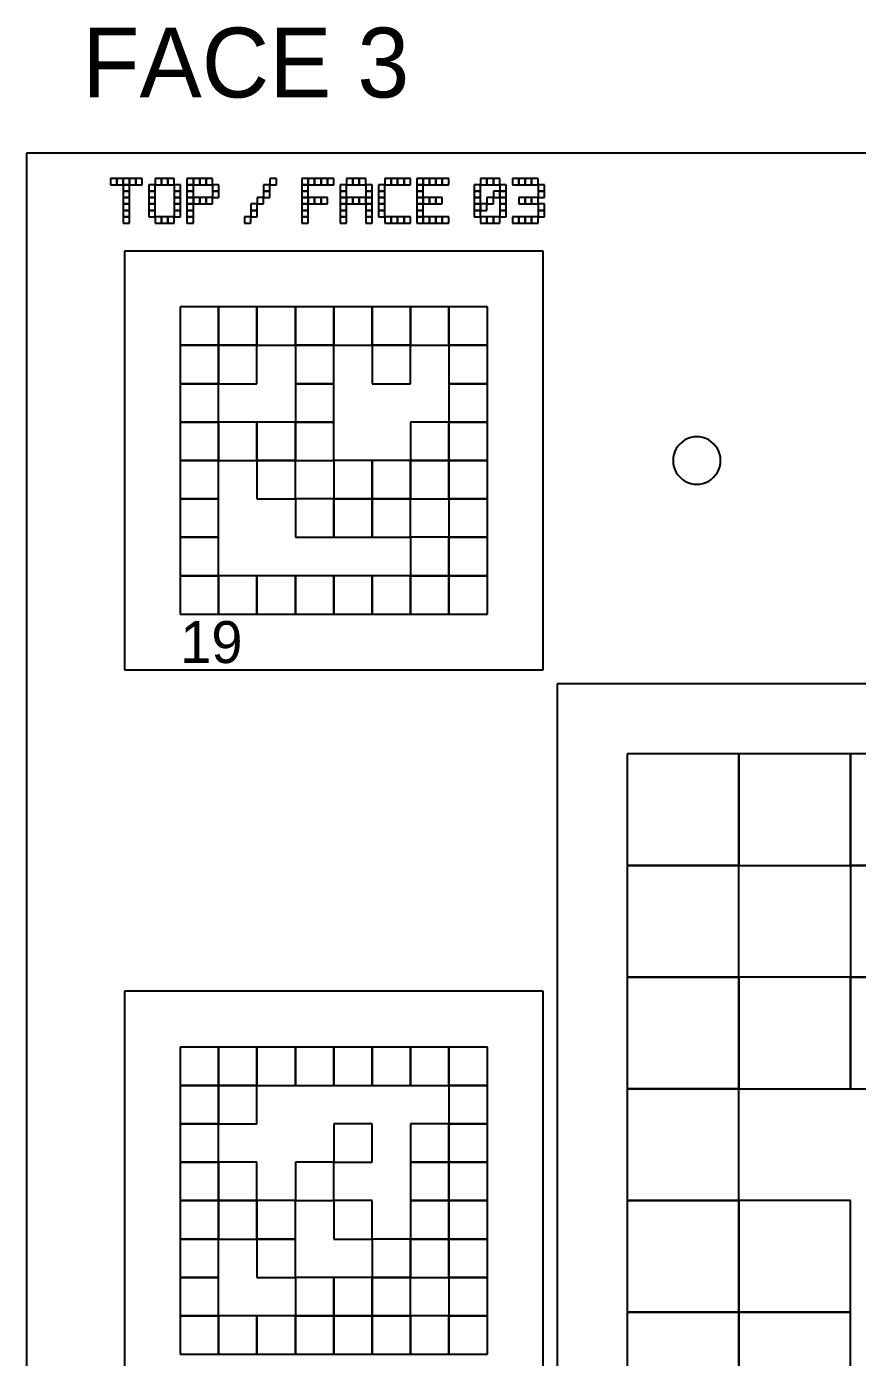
# Model space of a CAD drawing. Extents: x 0 to 490, y -8 to 329.
# Drawn here: x 340 to 399.5, y 233.8 to 329.1 of the extents above; entities that cross this region are included whole.
import ezdxf

# ---------------------------------------------------------------- set-up
doc = ezdxf.new("R2010")
doc.units = 0
for name, color, linetype in [('BLACK_POCKET', 7, 'CONTINUOUS'), ('BOARD_TEXT', 2, 'CONTINUOUS'), ('CUT', 1, 'CONTINUOUS'), ('LABEL', 3, 'CONTINUOUS'), ('MOUNT_HOLE', 5, 'CONTINUOUS'), ('QUIET_ZONE', 4, 'CONTINUOUS'), ('TAG_BOUNDARY', 8, 'CONTINUOUS')]:
    doc.layers.add(name, color=color, linetype=linetype)

msp = doc.modelspace()

# ---------------------------------------------------------------- linework, layer by layer
at = {"layer": 'BLACK_POCKET'}
for p, q in [((353.75, 309), (351, 309)), ((351, 309), (351, 306.25)), ((353.75, 306.25), (353.75, 309)), ((356.5, 309), (353.75, 309)), ((353.75, 309), (353.75, 306.25)), ((356.5, 306.25), (356.5, 309)), ((359.25, 309), (356.5, 309)), ((356.5, 309), (356.5, 306.25)), ((359.25, 306.25), (359.25, 309)), ((362, 309), (359.25, 309)), ((359.25, 309), (359.25, 306.25)), ((362, 306.25), (362, 309)), ((364.75, 309), (362, 309)), ((362, 309), (362, 306.25)), ((364.75, 306.25), (364.75, 309)), ((367.5, 309), (364.75, 309)), ((364.75, 309), (364.75, 306.25)), ((367.5, 306.25), (367.5, 309)), ((370.25, 309), (367.5, 309)), ((367.5, 309), (367.5, 306.25)), ((370.25, 306.25), (370.25, 309)), ((373, 309), (370.25, 309)), ((370.25, 309), (370.25, 306.25)), ((373, 306.25), (373, 309)), ((351, 306.25), (353.75, 306.25)), ((353.75, 306.25), (351, 306.25)), ((351, 306.25), (351, 303.5)), ((353.75, 306.25), (356.5, 306.25)), ((353.75, 303.5), (353.75, 306.25)), ((356.5, 306.25), (353.75, 306.25)), ((353.75, 306.25), (353.75, 303.5)), ((356.5, 306.25), (359.25, 306.25)), ((356.5, 303.5), (356.5, 306.25)), ((359.25, 306.25), (362, 306.25)), ((362, 306.25), (359.25, 306.25)), ((359.25, 306.25), (359.25, 303.5)), ((362, 306.25), (364.75, 306.25)), ((362, 303.5), (362, 306.25)), ((364.75, 306.25), (367.5, 306.25)), ((367.5, 306.25), (364.75, 306.25)), ((364.75, 306.25), (364.75, 303.5)), ((367.5, 306.25), (370.25, 306.25)), ((367.5, 303.5), (367.5, 306.25)), ((370.25, 306.25), (373, 306.25)), ((373, 306.25), (370.25, 306.25)), ((370.25, 306.25), (370.25, 303.5)), ((373, 303.5), (373, 306.25)), ((351, 303.5), (353.75, 303.5)), ((353.75, 303.5), (351, 303.5)), ((351, 303.5), (351, 300.75)), ((353.75, 303.5), (356.5, 303.5)), ((353.75, 300.75), (353.75, 303.5)), ((359.25, 303.5), (362, 303.5)), ((362, 303.5), (359.25, 303.5)), ((359.25, 303.5), (359.25, 300.75)), ((362, 300.75), (362, 303.5)), ((364.75, 303.5), (367.5, 303.5)), ((370.25, 303.5), (373, 303.5)), ((373, 303.5), (370.25, 303.5)), ((370.25, 303.5), (370.25, 300.75)), ((373, 300.75), (373, 303.5)), ((351, 300.75), (353.75, 300.75)), ((353.75, 300.75), (351, 300.75)), ((351, 300.75), (351, 298)), ((353.75, 298), (353.75, 300.75)), ((356.5, 300.75), (353.75, 300.75)), ((353.75, 300.75), (353.75, 298)), ((356.5, 298), (356.5, 300.75)), ((359.25, 300.75), (356.5, 300.75)), ((356.5, 300.75), (356.5, 298)), ((359.25, 300.75), (362, 300.75)), ((359.25, 298), (359.25, 300.75)), ((362, 300.75), (359.25, 300.75)), ((359.25, 300.75), (359.25, 298)), ((362, 298), (362, 300.75)), ((370.25, 300.75), (367.5, 300.75)), ((367.5, 300.75), (367.5, 298)), ((370.25, 300.75), (373, 300.75)), ((370.25, 298), (370.25, 300.75)), ((373, 300.75), (370.25, 300.75)), ((370.25, 300.75), (370.25, 298)), ((373, 298), (373, 300.75)), ((351, 298), (353.75, 298)), ((353.75, 298), (351, 298)), ((351, 298), (351, 295.25)), ((353.75, 298), (356.5, 298)), ((353.75, 295.25), (353.75, 298)), ((356.5, 298), (359.25, 298)), ((359.25, 298), (356.5, 298)), ((356.5, 298), (356.5, 295.25)), ((359.25, 298), (362, 298)), ((359.25, 295.25), (359.25, 298)), ((364.75, 298), (362, 298)), ((362, 298), (362, 295.25)), ((364.75, 295.25), (364.75, 298)), ((367.5, 298), (364.75, 298)), ((364.75, 298), (364.75, 295.25)), ((367.5, 298), (370.25, 298)), ((367.5, 295.25), (367.5, 298)), ((370.25, 298), (367.5, 298)), ((367.5, 298), (367.5, 295.25)), ((370.25, 298), (373, 298)), ((370.25, 295.25), (370.25, 298)), ((373, 298), (370.25, 298)), ((370.25, 298), (370.25, 295.25)), ((373, 295.25), (373, 298)), ((351, 295.25), (353.75, 295.25)), ((353.75, 295.25), (351, 295.25)), ((351, 295.25), (351, 292.5)), ((353.75, 292.5), (353.75, 295.25)), ((356.5, 295.25), (359.25, 295.25)), ((362, 295.25), (359.25, 295.25)), ((359.25, 295.25), (359.25, 292.5)), ((362, 295.25), (364.75, 295.25)), ((362, 292.5), (362, 295.25)), ((364.75, 295.25), (362, 295.25)), ((362, 295.25), (362, 292.5)), ((364.75, 295.25), (367.5, 295.25)), ((364.75, 292.5), (364.75, 295.25)), ((367.5, 295.25), (364.75, 295.25)), ((364.75, 295.25), (364.75, 292.5)), ((367.5, 295.25), (370.25, 295.25)), ((367.5, 292.5), (367.5, 295.25)), ((370.25, 295.25), (373, 295.25)), ((373, 295.25), (370.25, 295.25)), ((370.25, 295.25), (370.25, 292.5)), ((373, 292.5), (373, 295.25)), ((351, 292.5), (353.75, 292.5)), ((353.75, 292.5), (351, 292.5)), ((351, 292.5), (351, 289.75)), ((353.75, 289.75), (353.75, 292.5)), ((359.25, 292.5), (362, 292.5)), ((362, 292.5), (364.75, 292.5)), ((364.75, 292.5), (367.5, 292.5)), ((370.25, 292.5), (367.5, 292.5)), ((367.5, 292.5), (367.5, 289.75)), ((370.25, 292.5), (373, 292.5)), ((370.25, 289.75), (370.25, 292.5)), ((373, 292.5), (370.25, 292.5)), ((370.25, 292.5), (370.25, 289.75)), ((373, 289.75), (373, 292.5)), ((351, 289.75), (353.75, 289.75)), ((353.75, 289.75), (351, 289.75)), ((351, 289.75), (351, 287)), ((353.75, 287), (353.75, 289.75)), ((356.5, 289.75), (353.75, 289.75)), ((353.75, 289.75), (353.75, 287)), ((356.5, 287), (356.5, 289.75)), ((359.25, 289.75), (356.5, 289.75)), ((356.5, 289.75), (356.5, 287)), ((359.25, 287), (359.25, 289.75)), ((362, 289.75), (359.25, 289.75)), ((359.25, 289.75), (359.25, 287)), ((362, 287), (362, 289.75)), ((364.75, 289.75), (362, 289.75)), ((362, 289.75), (362, 287)), ((364.75, 287), (364.75, 289.75)), ((367.5, 289.75), (364.75, 289.75)), ((364.75, 289.75), (364.75, 287)), ((367.5, 289.75), (370.25, 289.75)), ((367.5, 287), (367.5, 289.75)), ((370.25, 289.75), (367.5, 289.75)), ((367.5, 289.75), (367.5, 287)), ((370.25, 289.75), (373, 289.75)), ((370.25, 287), (370.25, 289.75)), ((373, 289.75), (370.25, 289.75)), ((370.25, 289.75), (370.25, 287)), ((373, 287), (373, 289.75)), ((351, 287), (353.75, 287)), ((353.75, 287), (356.5, 287)), ((356.5, 287), (359.25, 287)), ((359.25, 287), (362, 287)), ((362, 287), (364.75, 287)), ((364.75, 287), (367.5, 287)), ((367.5, 287), (370.25, 287)), ((370.25, 287), (373, 287)), ((391, 277), (383, 277)), ((383, 277), (383, 269)), ((391, 269), (391, 277)), ((399, 277), (391, 277)), ((391, 277), (391, 269)), ((399, 269), (399, 277)), ((407, 277), (399, 277)), ((399, 277), (399, 269)), ((383, 269), (391, 269)), ((391, 269), (383, 269)), ((383, 269), (383, 261)), ((391, 269), (399, 269)), ((391, 261), (391, 269)), ((399, 269), (407, 269)), ((407, 269), (399, 269)), ((399, 269), (399, 261)), ((383, 261), (391, 261)), ((391, 261), (383, 261)), ((383, 261), (383, 253)), ((391, 253), (391, 261)), ((399, 261), (391, 261)), ((391, 261), (391, 253)), ((399, 261), (407, 261)), ((399, 253), (399, 261)), ((407, 261), (399, 261)), ((399, 261), (399, 253)), ((353.75, 256), (351, 256)), ((351, 256), (351, 253.25)), ((353.75, 253.25), (353.75, 256)), ((356.5, 256), (353.75, 256)), ((353.75, 256), (353.75, 253.25)), ((356.5, 253.25), (356.5, 256)), ((359.25, 256), (356.5, 256)), ((356.5, 256), (356.5, 253.25)), ((359.25, 253.25), (359.25, 256)), ((362, 256), (359.25, 256)), ((359.25, 256), (359.25, 253.25)), ((362, 253.25), (362, 256)), ((364.75, 256), (362, 256)), ((362, 256), (362, 253.25)), ((364.75, 253.25), (364.75, 256)), ((367.5, 256), (364.75, 256)), ((364.75, 256), (364.75, 253.25)), ((367.5, 253.25), (367.5, 256)), ((370.25, 256), (367.5, 256)), ((367.5, 256), (367.5, 253.25)), ((370.25, 253.25), (370.25, 256)), ((373, 256), (370.25, 256)), ((370.25, 256), (370.25, 253.25)), ((373, 253.25), (373, 256)), ((351, 253.25), (353.75, 253.25)), ((353.75, 253.25), (351, 253.25)), ((351, 253.25), (351, 250.5)), ((353.75, 253.25), (356.5, 253.25)), ((353.75, 250.5), (353.75, 253.25)), ((356.5, 253.25), (353.75, 253.25)), ((353.75, 253.25), (353.75, 250.5)), ((356.5, 253.25), (359.25, 253.25)), ((356.5, 250.5), (356.5, 253.25)), ((359.25, 253.25), (362, 253.25)), ((362, 253.25), (364.75, 253.25)), ((364.75, 253.25), (367.5, 253.25)), ((367.5, 253.25), (370.25, 253.25)), ((370.25, 253.25), (373, 253.25)), ((373, 253.25), (370.25, 253.25)), ((370.25, 253.25), (370.25, 250.5)), ((373, 250.5), (373, 253.25)), ((383, 253), (391, 253)), ((391, 253), (383, 253)), ((383, 253), (383, 245)), ((391, 253), (399, 253)), ((391, 245), (391, 253)), ((399, 253), (407, 253)), ((351, 250.5), (353.75, 250.5)), ((353.75, 250.5), (351, 250.5)), ((351, 250.5), (351, 247.75)), ((353.75, 250.5), (356.5, 250.5)), ((353.75, 247.75), (353.75, 250.5)), ((364.75, 250.5), (362, 250.5)), ((362, 250.5), (362, 247.75)), ((364.75, 247.75), (364.75, 250.5)), ((370.25, 250.5), (367.5, 250.5)), ((367.5, 250.5), (367.5, 247.75)), ((370.25, 250.5), (373, 250.5)), ((370.25, 247.75), (370.25, 250.5)), ((373, 250.5), (370.25, 250.5)), ((370.25, 250.5), (370.25, 247.75)), ((373, 247.75), (373, 250.5)), ((351, 247.75), (353.75, 247.75)), ((353.75, 247.75), (351, 247.75)), ((351, 247.75), (351, 245)), ((353.75, 245), (353.75, 247.75)), ((356.5, 247.75), (353.75, 247.75)), ((353.75, 247.75), (353.75, 245)), ((356.5, 245), (356.5, 247.75)), ((362, 247.75), (359.25, 247.75)), ((359.25, 247.75), (359.25, 245)), ((362, 247.75), (364.75, 247.75)), ((362, 245), (362, 247.75)), ((367.5, 247.75), (370.25, 247.75)), ((370.25, 247.75), (367.5, 247.75)), ((367.5, 247.75), (367.5, 245)), ((370.25, 247.75), (373, 247.75)), ((370.25, 245), (370.25, 247.75)), ((373, 247.75), (370.25, 247.75)), ((370.25, 247.75), (370.25, 245)), ((373, 245), (373, 247.75)), ((351, 245), (353.75, 245)), ((353.75, 245), (351, 245)), ((351, 245), (351, 242.25)), ((353.75, 245), (356.5, 245)), ((353.75, 242.25), (353.75, 245)), ((356.5, 245), (353.75, 245)), ((353.75, 245), (353.75, 242.25)), ((356.5, 242.25), (356.5, 245)), ((359.25, 245), (356.5, 245)), ((356.5, 245), (356.5, 242.25)), ((359.25, 245), (362, 245)), ((359.25, 242.25), (359.25, 245)), ((364.75, 245), (362, 245)), ((362, 245), (362, 242.25)), ((364.75, 242.25), (364.75, 245)), ((367.5, 245), (370.25, 245)), ((370.25, 245), (367.5, 245)), ((367.5, 245), (367.5, 242.25)), ((370.25, 245), (373, 245)), ((370.25, 242.25), (370.25, 245)), ((373, 245), (370.25, 245)), ((370.25, 245), (370.25, 242.25)), ((373, 242.25), (373, 245)), ((383, 245), (391, 245)), ((391, 245), (383, 245)), ((383, 245), (383, 237)), ((391, 237), (391, 245)), ((399, 245), (391, 245)), ((391, 245), (391, 237)), ((399, 237), (399, 245)), ((351, 242.25), (353.75, 242.25)), ((353.75, 242.25), (351, 242.25)), ((351, 242.25), (351, 239.5)), ((353.75, 242.25), (356.5, 242.25)), ((353.75, 239.5), (353.75, 242.25)), ((356.5, 242.25), (359.25, 242.25)), ((359.25, 242.25), (356.5, 242.25)), ((356.5, 242.25), (356.5, 239.5)), ((359.25, 239.5), (359.25, 242.25)), ((362, 242.25), (364.75, 242.25)), ((367.5, 242.25), (364.75, 242.25)), ((364.75, 242.25), (364.75, 239.5)), ((367.5, 242.25), (370.25, 242.25)), ((367.5, 239.5), (367.5, 242.25)), ((370.25, 242.25), (367.5, 242.25)), ((367.5, 242.25), (367.5, 239.5)), ((370.25, 242.25), (373, 242.25)), ((370.25, 239.5), (370.25, 242.25)), ((373, 242.25), (370.25, 242.25)), ((370.25, 242.25), (370.25, 239.5)), ((373, 239.5), (373, 242.25)), ((351, 239.5), (353.75, 239.5)), ((353.75, 239.5), (351, 239.5)), ((351, 239.5), (351, 236.75)), ((353.75, 236.75), (353.75, 239.5)), ((356.5, 239.5), (359.25, 239.5)), ((362, 239.5), (359.25, 239.5)), ((359.25, 239.5), (359.25, 236.75)), ((362, 236.75), (362, 239.5)), ((364.75, 239.5), (362, 239.5)), ((362, 239.5), (362, 236.75)), ((364.75, 239.5), (367.5, 239.5)), ((364.75, 236.75), (364.75, 239.5)), ((367.5, 239.5), (364.75, 239.5)), ((364.75, 239.5), (364.75, 236.75)), ((367.5, 239.5), (370.25, 239.5)), ((367.5, 236.75), (367.5, 239.5)), ((370.25, 239.5), (373, 239.5)), ((373, 239.5), (370.25, 239.5)), ((370.25, 239.5), (370.25, 236.75)), ((373, 236.75), (373, 239.5)), ((351, 236.75), (353.75, 236.75)), ((353.75, 236.75), (351, 236.75)), ((351, 236.75), (351, 234)), ((353.75, 234), (353.75, 236.75)), ((356.5, 236.75), (353.75, 236.75)), ((353.75, 236.75), (353.75, 234)), ((356.5, 234), (356.5, 236.75)), ((359.25, 236.75), (356.5, 236.75)), ((356.5, 236.75), (356.5, 234)), ((359.25, 236.75), (362, 236.75)), ((359.25, 234), (359.25, 236.75)), ((362, 236.75), (359.25, 236.75)), ((359.25, 236.75), (359.25, 234)), ((362, 236.75), (364.75, 236.75)), ((362, 234), (362, 236.75)), ((364.75, 236.75), (362, 236.75)), ((362, 236.75), (362, 234)), ((364.75, 236.75), (367.5, 236.75)), ((364.75, 234), (364.75, 236.75)), ((367.5, 236.75), (364.75, 236.75)), ((364.75, 236.75), (364.75, 234)), ((367.5, 234), (367.5, 236.75)), ((370.25, 236.75), (367.5, 236.75)), ((367.5, 236.75), (367.5, 234)), ((370.25, 236.75), (373, 236.75)), ((370.25, 234), (370.25, 236.75)), ((373, 236.75), (370.25, 236.75)), ((370.25, 236.75), (370.25, 234)), ((373, 234), (373, 236.75)), ((383, 237), (391, 237)), ((391, 237), (383, 237)), ((383, 237), (383, 229)), ((391, 237), (399, 237)), ((391, 229), (391, 237)), ((399, 237), (391, 237)), ((391, 237), (391, 229)), ((399, 229), (399, 237)), ((351, 234), (353.75, 234)), ((353.75, 234), (356.5, 234)), ((356.5, 234), (359.25, 234)), ((359.25, 234), (362, 234)), ((362, 234), (364.75, 234)), ((364.75, 234), (367.5, 234)), ((367.5, 234), (370.25, 234)), ((370.25, 234), (373, 234))]:
    msp.add_line(p, q, dxfattribs=at)
at = {"layer": 'BOARD_TEXT'}
for p, q in [((346.457143, 318.2), (346, 318.2)), ((346, 318.2), (346, 317.742857)), ((346, 317.742857), (346.457143, 317.742857)), ((346.457143, 317.742857), (346.457143, 318.2)), ((346.914286, 318.2), (346.457143, 318.2)), ((346.457143, 318.2), (346.457143, 317.742857)), ((346.457143, 317.742857), (346.914286, 317.742857)), ((346.914286, 317.742857), (346.914286, 318.2)), ((347.371429, 318.2), (346.914286, 318.2)), ((346.914286, 318.2), (346.914286, 317.742857)), ((346.914286, 317.742857), (347.371429, 317.742857)), ((347.371429, 317.742857), (346.914286, 317.742857)), ((346.914286, 317.742857), (346.914286, 317.285714)), ((347.371429, 317.742857), (347.371429, 318.2)), ((347.828571, 318.2), (347.371429, 318.2)), ((347.371429, 318.2), (347.371429, 317.742857)), ((347.371429, 317.742857), (347.828571, 317.742857)), ((347.371429, 317.285714), (347.371429, 317.742857)), ((347.828571, 317.742857), (347.828571, 318.2)), ((348.285714, 318.2), (347.828571, 318.2)), ((347.828571, 318.2), (347.828571, 317.742857)), ((347.828571, 317.742857), (348.285714, 317.742857)), ((348.285714, 317.742857), (348.285714, 318.2)), ((349.2, 317.742857), (348.742857, 317.742857)), ((348.742857, 317.742857), (348.742857, 317.285714)), ((349.657143, 318.2), (349.2, 318.2)), ((349.2, 318.2), (349.2, 317.742857)), ((349.2, 317.742857), (349.657143, 317.742857)), ((349.2, 317.285714), (349.2, 317.742857)), ((349.657143, 317.742857), (349.657143, 318.2)), ((350.114286, 318.2), (349.657143, 318.2)), ((349.657143, 318.2), (349.657143, 317.742857)), ((349.657143, 317.742857), (350.114286, 317.742857)), ((350.114286, 317.742857), (350.114286, 318.2)), ((350.571429, 318.2), (350.114286, 318.2)), ((350.114286, 318.2), (350.114286, 317.742857)), ((350.114286, 317.742857), (350.571429, 317.742857)), ((350.571429, 317.742857), (350.571429, 318.2)), ((351.028571, 317.742857), (350.571429, 317.742857)), ((350.571429, 317.742857), (350.571429, 317.285714)), ((351.028571, 317.285714), (351.028571, 317.742857)), ((351.942857, 318.2), (351.485714, 318.2)), ((351.485714, 318.2), (351.485714, 317.742857)), ((351.485714, 317.742857), (351.942857, 317.742857)), ((351.942857, 317.742857), (351.485714, 317.742857)), ((351.485714, 317.742857), (351.485714, 317.285714)), ((351.942857, 317.742857), (351.942857, 318.2)), ((352.4, 318.2), (351.942857, 318.2)), ((351.942857, 318.2), (351.942857, 317.742857)), ((351.942857, 317.742857), (352.4, 317.742857)), ((351.942857, 317.285714), (351.942857, 317.742857)), ((352.4, 317.742857), (352.4, 318.2)), ((352.857143, 318.2), (352.4, 318.2)), ((352.4, 318.2), (352.4, 317.742857)), ((352.4, 317.742857), (352.857143, 317.742857)), ((352.857143, 317.742857), (352.857143, 318.2)), ((353.314286, 318.2), (352.857143, 318.2)), ((352.857143, 318.2), (352.857143, 317.742857)), ((352.857143, 317.742857), (353.314286, 317.742857)), ((353.314286, 317.742857), (353.314286, 318.2)), ((353.771429, 317.742857), (353.314286, 317.742857)), ((353.314286, 317.742857), (353.314286, 317.285714)), ((353.771429, 317.285714), (353.771429, 317.742857)), ((357.428571, 317.742857), (356.971429, 317.742857)), ((356.971429, 317.742857), (356.971429, 317.285714)), ((357.885714, 318.2), (357.428571, 318.2)), ((357.428571, 318.2), (357.428571, 317.742857)), ((357.428571, 317.742857), (357.885714, 317.742857)), ((357.428571, 317.285714), (357.428571, 317.742857)), ((357.885714, 317.742857), (357.885714, 318.2)), ((360.171429, 318.2), (359.714286, 318.2)), ((359.714286, 318.2), (359.714286, 317.742857)), ((359.714286, 317.742857), (360.171429, 317.742857)), ((360.171429, 317.742857), (359.714286, 317.742857)), ((359.714286, 317.742857), (359.714286, 317.285714)), ((360.171429, 317.742857), (360.171429, 318.2)), ((360.628571, 318.2), (360.171429, 318.2)), ((360.171429, 318.2), (360.171429, 317.742857)), ((360.171429, 317.742857), (360.628571, 317.742857)), ((360.171429, 317.285714), (360.171429, 317.742857)), ((360.628571, 317.742857), (360.628571, 318.2)), ((361.085714, 318.2), (360.628571, 318.2)), ((360.628571, 318.2), (360.628571, 317.742857)), ((360.628571, 317.742857), (361.085714, 317.742857)), ((361.085714, 317.742857), (361.085714, 318.2)), ((361.542857, 318.2), (361.085714, 318.2)), ((361.085714, 318.2), (361.085714, 317.742857)), ((361.085714, 317.742857), (361.542857, 317.742857)), ((361.542857, 317.742857), (361.542857, 318.2)), ((362, 318.2), (361.542857, 318.2)), ((361.542857, 318.2), (361.542857, 317.742857)), ((361.542857, 317.742857), (362, 317.742857)), ((362, 317.742857), (362, 318.2)), ((362.914286, 317.742857), (362.457143, 317.742857)), ((362.457143, 317.742857), (362.457143, 317.285714)), ((363.371429, 318.2), (362.914286, 318.2)), ((362.914286, 318.2), (362.914286, 317.742857)), ((362.914286, 317.742857), (363.371429, 317.742857)), ((362.914286, 317.285714), (362.914286, 317.742857)), ((363.371429, 317.742857), (363.371429, 318.2)), ((363.828571, 318.2), (363.371429, 318.2)), ((363.371429, 318.2), (363.371429, 317.742857)), ((363.371429, 317.742857), (363.828571, 317.742857)), ((363.828571, 317.742857), (363.828571, 318.2)), ((364.285714, 318.2), (363.828571, 318.2)), ((363.828571, 318.2), (363.828571, 317.742857)), ((363.828571, 317.742857), (364.285714, 317.742857)), ((364.285714, 317.742857), (364.285714, 318.2)), ((364.742857, 317.742857), (364.285714, 317.742857)), ((364.285714, 317.742857), (364.285714, 317.285714)), ((364.742857, 317.285714), (364.742857, 317.742857)), ((365.657143, 317.742857), (365.2, 317.742857)), ((365.2, 317.742857), (365.2, 317.285714)), ((366.114286, 318.2), (365.657143, 318.2)), ((365.657143, 318.2), (365.657143, 317.742857)), ((365.657143, 317.742857), (366.114286, 317.742857)), ((365.657143, 317.285714), (365.657143, 317.742857)), ((366.114286, 317.742857), (366.114286, 318.2)), ((366.571429, 318.2), (366.114286, 318.2)), ((366.114286, 318.2), (366.114286, 317.742857)), ((366.114286, 317.742857), (366.571429, 317.742857)), ((366.571429, 317.742857), (366.571429, 318.2)), ((367.028571, 318.2), (366.571429, 318.2)), ((366.571429, 318.2), (366.571429, 317.742857)), ((366.571429, 317.742857), (367.028571, 317.742857)), ((367.028571, 317.742857), (367.028571, 318.2)), ((367.485714, 318.2), (367.028571, 318.2)), ((367.028571, 318.2), (367.028571, 317.742857)), ((367.028571, 317.742857), (367.485714, 317.742857)), ((367.485714, 317.742857), (367.485714, 318.2)), ((368.4, 318.2), (367.942857, 318.2)), ((367.942857, 318.2), (367.942857, 317.742857)), ((367.942857, 317.742857), (368.4, 317.742857)), ((368.4, 317.742857), (367.942857, 317.742857)), ((367.942857, 317.742857), (367.942857, 317.285714)), ((368.4, 317.742857), (368.4, 318.2)), ((368.857143, 318.2), (368.4, 318.2)), ((368.4, 318.2), (368.4, 317.742857)), ((368.4, 317.742857), (368.857143, 317.742857)), ((368.4, 317.285714), (368.4, 317.742857)), ((368.857143, 317.742857), (368.857143, 318.2)), ((369.314286, 318.2), (368.857143, 318.2)), ((368.857143, 318.2), (368.857143, 317.742857)), ((368.857143, 317.742857), (369.314286, 317.742857)), ((369.314286, 317.742857), (369.314286, 318.2)), ((369.771429, 318.2), (369.314286, 318.2)), ((369.314286, 318.2), (369.314286, 317.742857)), ((369.314286, 317.742857), (369.771429, 317.742857)), ((369.771429, 317.742857), (369.771429, 318.2)), ((370.228571, 318.2), (369.771429, 318.2)), ((369.771429, 318.2), (369.771429, 317.742857)), ((369.771429, 317.742857), (370.228571, 317.742857)), ((370.228571, 317.742857), (370.228571, 318.2)), ((372.514286, 317.742857), (372.057143, 317.742857)), ((372.057143, 317.742857), (372.057143, 317.285714)), ((372.971429, 318.2), (372.514286, 318.2)), ((372.514286, 318.2), (372.514286, 317.742857)), ((372.514286, 317.742857), (372.971429, 317.742857)), ((372.514286, 317.285714), (372.514286, 317.742857)), ((372.971429, 317.742857), (372.971429, 318.2)), ((373.428571, 318.2), (372.971429, 318.2)), ((372.971429, 318.2), (372.971429, 317.742857)), ((372.971429, 317.742857), (373.428571, 317.742857)), ((373.428571, 317.742857), (373.428571, 318.2)), ((373.885714, 318.2), (373.428571, 318.2)), ((373.428571, 318.2), (373.428571, 317.742857)), ((373.428571, 317.742857), (373.885714, 317.742857)), ((373.885714, 317.742857), (373.885714, 318.2)), ((374.342857, 317.742857), (373.885714, 317.742857)), ((373.885714, 317.742857), (373.885714, 317.285714)), ((374.342857, 317.285714), (374.342857, 317.742857)), ((375.257143, 318.2), (374.8, 318.2)), ((374.8, 318.2), (374.8, 317.742857)), ((374.8, 317.742857), (375.257143, 317.742857)), ((375.257143, 317.742857), (375.257143, 318.2)), ((375.714286, 318.2), (375.257143, 318.2)), ((375.257143, 318.2), (375.257143, 317.742857)), ((375.257143, 317.742857), (375.714286, 317.742857)), ((375.714286, 317.742857), (375.714286, 318.2)), ((376.171429, 318.2), (375.714286, 318.2)), ((375.714286, 318.2), (375.714286, 317.742857)), ((375.714286, 317.742857), (376.171429, 317.742857)), ((376.171429, 317.742857), (376.171429, 318.2)), ((376.628571, 318.2), (376.171429, 318.2)), ((376.171429, 318.2), (376.171429, 317.742857)), ((376.171429, 317.742857), (376.628571, 317.742857)), ((376.628571, 317.742857), (376.628571, 318.2)), ((377.085714, 317.742857), (376.628571, 317.742857)), ((376.628571, 317.742857), (376.628571, 317.285714)), ((377.085714, 317.285714), (377.085714, 317.742857)), ((346.914286, 317.285714), (347.371429, 317.285714)), ((347.371429, 317.285714), (346.914286, 317.285714)), ((346.914286, 317.285714), (346.914286, 316.828571)), ((346.914286, 316.828571), (347.371429, 316.828571)), ((347.371429, 316.828571), (346.914286, 316.828571)), ((346.914286, 316.828571), (346.914286, 316.371429)), ((347.371429, 316.828571), (347.371429, 317.285714)), ((347.371429, 316.371429), (347.371429, 316.828571)), ((348.742857, 317.285714), (349.2, 317.285714)), ((349.2, 317.285714), (348.742857, 317.285714)), ((348.742857, 317.285714), (348.742857, 316.828571)), ((348.742857, 316.828571), (349.2, 316.828571)), ((349.2, 316.828571), (348.742857, 316.828571)), ((348.742857, 316.828571), (348.742857, 316.371429)), ((349.2, 316.828571), (349.2, 317.285714)), ((349.2, 316.371429), (349.2, 316.828571)), ((350.571429, 317.285714), (351.028571, 317.285714)), ((351.028571, 317.285714), (350.571429, 317.285714)), ((350.571429, 317.285714), (350.571429, 316.828571)), ((350.571429, 316.828571), (351.028571, 316.828571)), ((351.028571, 316.828571), (350.571429, 316.828571)), ((350.571429, 316.828571), (350.571429, 316.371429)), ((351.028571, 316.828571), (351.028571, 317.285714)), ((351.028571, 316.371429), (351.028571, 316.828571)), ((351.485714, 317.285714), (351.942857, 317.285714)), ((351.942857, 317.285714), (351.485714, 317.285714)), ((351.485714, 317.285714), (351.485714, 316.828571)), ((351.485714, 316.828571), (351.942857, 316.828571)), ((351.942857, 316.828571), (351.485714, 316.828571)), ((351.485714, 316.828571), (351.485714, 316.371429)), ((351.942857, 316.828571), (351.942857, 317.285714)), ((351.942857, 316.371429), (351.942857, 316.828571)), ((352.4, 316.828571), (351.942857, 316.828571)), ((351.942857, 316.828571), (351.942857, 316.371429)), ((352.4, 316.371429), (352.4, 316.828571)), ((352.857143, 316.828571), (352.4, 316.828571)), ((352.4, 316.828571), (352.4, 316.371429)), ((352.857143, 316.371429), (352.857143, 316.828571)), ((353.314286, 316.828571), (352.857143, 316.828571)), ((352.857143, 316.828571), (352.857143, 316.371429)), ((353.314286, 317.285714), (353.771429, 317.285714)), ((353.771429, 317.285714), (353.314286, 317.285714)), ((353.314286, 317.285714), (353.314286, 316.828571)), ((353.314286, 316.828571), (353.771429, 316.828571)), ((353.314286, 316.371429), (353.314286, 316.828571)), ((353.771429, 316.828571), (353.771429, 317.285714)), ((356.971429, 316.828571), (356.514286, 316.828571)), ((356.514286, 316.828571), (356.514286, 316.371429)), ((356.971429, 317.285714), (357.428571, 317.285714)), ((357.428571, 317.285714), (356.971429, 317.285714)), ((356.971429, 317.285714), (356.971429, 316.828571)), ((356.971429, 316.828571), (357.428571, 316.828571)), ((356.971429, 316.371429), (356.971429, 316.828571)), ((357.428571, 316.828571), (357.428571, 317.285714)), ((359.714286, 317.285714), (360.171429, 317.285714)), ((360.171429, 317.285714), (359.714286, 317.285714)), ((359.714286, 317.285714), (359.714286, 316.828571)), ((359.714286, 316.828571), (360.171429, 316.828571)), ((360.171429, 316.828571), (359.714286, 316.828571)), ((359.714286, 316.828571), (359.714286, 316.371429)), ((360.171429, 316.828571), (360.171429, 317.285714)), ((360.171429, 316.371429), (360.171429, 316.828571)), ((360.628571, 316.828571), (360.171429, 316.828571)), ((360.171429, 316.828571), (360.171429, 316.371429)), ((360.628571, 316.371429), (360.628571, 316.828571)), ((361.085714, 316.828571), (360.628571, 316.828571)), ((360.628571, 316.828571), (360.628571, 316.371429)), ((361.085714, 316.371429), (361.085714, 316.828571)), ((361.542857, 316.828571), (361.085714, 316.828571)), ((361.085714, 316.828571), (361.085714, 316.371429)), ((361.542857, 316.371429), (361.542857, 316.828571)), ((362.457143, 317.285714), (362.914286, 317.285714)), ((362.914286, 317.285714), (362.457143, 317.285714)), ((362.457143, 317.285714), (362.457143, 316.828571)), ((362.457143, 316.828571), (362.914286, 316.828571)), ((362.914286, 316.828571), (362.457143, 316.828571)), ((362.457143, 316.828571), (362.457143, 316.371429)), ((362.914286, 316.828571), (362.914286, 317.285714)), ((362.914286, 316.371429), (362.914286, 316.828571)), ((363.371429, 316.828571), (362.914286, 316.828571)), ((362.914286, 316.828571), (362.914286, 316.371429)), ((363.371429, 316.371429), (363.371429, 316.828571)), ((363.828571, 316.828571), (363.371429, 316.828571)), ((363.371429, 316.828571), (363.371429, 316.371429)), ((363.828571, 316.371429), (363.828571, 316.828571)), ((364.285714, 316.828571), (363.828571, 316.828571)), ((363.828571, 316.828571), (363.828571, 316.371429)), ((364.285714, 317.285714), (364.742857, 317.285714)), ((364.742857, 317.285714), (364.285714, 317.285714)), ((364.285714, 317.285714), (364.285714, 316.828571)), ((364.285714, 316.828571), (364.742857, 316.828571)), ((364.285714, 316.371429), (364.285714, 316.828571)), ((364.742857, 316.828571), (364.285714, 316.828571)), ((364.285714, 316.828571), (364.285714, 316.371429)), ((364.742857, 316.828571), (364.742857, 317.285714)), ((364.742857, 316.371429), (364.742857, 316.828571)), ((365.2, 317.285714), (365.657143, 317.285714)), ((365.657143, 317.285714), (365.2, 317.285714)), ((365.2, 317.285714), (365.2, 316.828571)), ((365.2, 316.828571), (365.657143, 316.828571)), ((365.657143, 316.828571), (365.2, 316.828571)), ((365.2, 316.828571), (365.2, 316.371429)), ((365.657143, 316.828571), (365.657143, 317.285714)), ((365.657143, 316.371429), (365.657143, 316.828571)), ((367.942857, 317.285714), (368.4, 317.285714)), ((368.4, 317.285714), (367.942857, 317.285714)), ((367.942857, 317.285714), (367.942857, 316.828571)), ((367.942857, 316.828571), (368.4, 316.828571)), ((368.4, 316.828571), (367.942857, 316.828571)), ((367.942857, 316.828571), (367.942857, 316.371429)), ((368.4, 316.828571), (368.4, 317.285714)), ((368.4, 316.371429), (368.4, 316.828571)), ((368.857143, 316.828571), (368.4, 316.828571)), ((368.4, 316.828571), (368.4, 316.371429)), ((368.857143, 316.371429), (368.857143, 316.828571)), ((369.314286, 316.828571), (368.857143, 316.828571)), ((368.857143, 316.828571), (368.857143, 316.371429)), ((369.314286, 316.371429), (369.314286, 316.828571)), ((369.771429, 316.828571), (369.314286, 316.828571)), ((369.314286, 316.828571), (369.314286, 316.371429)), ((369.771429, 316.371429), (369.771429, 316.828571)), ((372.057143, 317.285714), (372.514286, 317.285714)), ((372.514286, 317.285714), (372.057143, 317.285714)), ((372.057143, 317.285714), (372.057143, 316.828571)), ((372.057143, 316.828571), (372.514286, 316.828571)), ((372.514286, 316.828571), (372.057143, 316.828571)), ((372.057143, 316.828571), (372.057143, 316.371429)), ((372.514286, 316.828571), (372.514286, 317.285714)), ((372.514286, 316.371429), (372.514286, 316.828571)), ((373.428571, 316.828571), (372.971429, 316.828571)), ((372.971429, 316.828571), (372.971429, 316.371429)), ((373.885714, 317.285714), (373.428571, 317.285714)), ((373.428571, 317.285714), (373.428571, 316.828571)), ((373.428571, 316.828571), (373.885714, 316.828571)), ((373.428571, 316.371429), (373.428571, 316.828571)), ((373.885714, 317.285714), (374.342857, 317.285714)), ((373.885714, 316.828571), (373.885714, 317.285714)), ((374.342857, 317.285714), (373.885714, 317.285714)), ((373.885714, 317.285714), (373.885714, 316.828571)), ((373.885714, 316.828571), (374.342857, 316.828571)), ((374.342857, 316.828571), (373.885714, 316.828571)), ((373.885714, 316.828571), (373.885714, 316.371429)), ((374.342857, 316.828571), (374.342857, 317.285714)), ((374.342857, 316.371429), (374.342857, 316.828571)), ((375.714286, 316.828571), (375.257143, 316.828571)), ((375.257143, 316.828571), (375.257143, 316.371429)), ((375.714286, 316.371429), (375.714286, 316.828571)), ((376.171429, 316.828571), (375.714286, 316.828571)), ((375.714286, 316.828571), (375.714286, 316.371429)), ((376.171429, 316.371429), (376.171429, 316.828571)), ((376.628571, 316.828571), (376.171429, 316.828571)), ((376.171429, 316.828571), (376.171429, 316.371429)), ((376.628571, 317.285714), (377.085714, 317.285714)), ((377.085714, 317.285714), (376.628571, 317.285714)), ((376.628571, 317.285714), (376.628571, 316.828571)), ((376.628571, 316.828571), (377.085714, 316.828571)), ((376.628571, 316.371429), (376.628571, 316.828571)), ((377.085714, 316.828571), (377.085714, 317.285714)), ((346.914286, 316.371429), (347.371429, 316.371429)), ((347.371429, 316.371429), (346.914286, 316.371429)), ((346.914286, 316.371429), (346.914286, 315.914286)), ((346.914286, 315.914286), (347.371429, 315.914286)), ((347.371429, 315.914286), (346.914286, 315.914286)), ((346.914286, 315.914286), (346.914286, 315.457143)), ((346.914286, 315.457143), (347.371429, 315.457143)), ((347.371429, 315.457143), (346.914286, 315.457143)), ((346.914286, 315.457143), (346.914286, 315)), ((347.371429, 315.914286), (347.371429, 316.371429)), ((347.371429, 315.457143), (347.371429, 315.914286)), ((347.371429, 315), (347.371429, 315.457143)), ((348.742857, 316.371429), (349.2, 316.371429)), ((349.2, 316.371429), (348.742857, 316.371429)), ((348.742857, 316.371429), (348.742857, 315.914286)), ((348.742857, 315.914286), (349.2, 315.914286)), ((349.2, 315.914286), (348.742857, 315.914286)), ((348.742857, 315.914286), (348.742857, 315.457143)), ((348.742857, 315.457143), (349.2, 315.457143)), ((349.2, 315.914286), (349.2, 316.371429)), ((349.2, 315.457143), (349.2, 315.914286)), ((349.657143, 315.457143), (349.2, 315.457143)), ((349.2, 315.457143), (349.2, 315)), ((349.657143, 315), (349.657143, 315.457143)), ((350.114286, 315.457143), (349.657143, 315.457143)), ((349.657143, 315.457143), (349.657143, 315)), ((350.114286, 315), (350.114286, 315.457143)), ((350.571429, 315.457143), (350.114286, 315.457143)), ((350.114286, 315.457143), (350.114286, 315)), ((350.571429, 316.371429), (351.028571, 316.371429)), ((351.028571, 316.371429), (350.571429, 316.371429)), ((350.571429, 316.371429), (350.571429, 315.914286)), ((350.571429, 315.914286), (351.028571, 315.914286)), ((351.028571, 315.914286), (350.571429, 315.914286)), ((350.571429, 315.914286), (350.571429, 315.457143)), ((350.571429, 315.457143), (351.028571, 315.457143)), ((350.571429, 315), (350.571429, 315.457143)), ((351.028571, 315.914286), (351.028571, 316.371429)), ((351.028571, 315.457143), (351.028571, 315.914286)), ((351.485714, 316.371429), (351.942857, 316.371429)), ((351.942857, 316.371429), (351.485714, 316.371429)), ((351.485714, 316.371429), (351.485714, 315.914286)), ((351.485714, 315.914286), (351.942857, 315.914286)), ((351.942857, 315.914286), (351.485714, 315.914286)), ((351.485714, 315.914286), (351.485714, 315.457143)), ((351.485714, 315.457143), (351.942857, 315.457143)), ((351.942857, 315.457143), (351.485714, 315.457143)), ((351.485714, 315.457143), (351.485714, 315)), ((351.942857, 316.371429), (352.4, 316.371429)), ((351.942857, 315.914286), (351.942857, 316.371429)), ((351.942857, 315.457143), (351.942857, 315.914286)), ((351.942857, 315), (351.942857, 315.457143)), ((352.4, 316.371429), (352.857143, 316.371429)), ((352.857143, 316.371429), (353.314286, 316.371429)), ((356.057143, 315.457143), (355.6, 315.457143)), ((355.6, 315.457143), (355.6, 315)), ((356.514286, 316.371429), (356.057143, 316.371429)), ((356.057143, 316.371429), (356.057143, 315.914286)), ((356.057143, 315.914286), (356.514286, 315.914286)), ((356.514286, 315.914286), (356.057143, 315.914286)), ((356.057143, 315.914286), (356.057143, 315.457143)), ((356.057143, 315.457143), (356.514286, 315.457143)), ((356.057143, 315), (356.057143, 315.457143)), ((356.514286, 316.371429), (356.971429, 316.371429)), ((356.514286, 315.914286), (356.514286, 316.371429)), ((356.514286, 315.457143), (356.514286, 315.914286)), ((359.714286, 316.371429), (360.171429, 316.371429)), ((360.171429, 316.371429), (359.714286, 316.371429)), ((359.714286, 316.371429), (359.714286, 315.914286)), ((359.714286, 315.914286), (360.171429, 315.914286)), ((360.171429, 315.914286), (359.714286, 315.914286)), ((359.714286, 315.914286), (359.714286, 315.457143)), ((359.714286, 315.457143), (360.171429, 315.457143)), ((360.171429, 315.457143), (359.714286, 315.457143)), ((359.714286, 315.457143), (359.714286, 315)), ((360.171429, 316.371429), (360.628571, 316.371429)), ((360.171429, 315.914286), (360.171429, 316.371429)), ((360.171429, 315.457143), (360.171429, 315.914286)), ((360.171429, 315), (360.171429, 315.457143)), ((360.628571, 316.371429), (361.085714, 316.371429)), ((361.085714, 316.371429), (361.542857, 316.371429)), ((362.457143, 316.371429), (362.914286, 316.371429)), ((362.914286, 316.371429), (362.457143, 316.371429)), ((362.457143, 316.371429), (362.457143, 315.914286)), ((362.457143, 315.914286), (362.914286, 315.914286)), ((362.914286, 315.914286), (362.457143, 315.914286)), ((362.457143, 315.914286), (362.457143, 315.457143)), ((362.457143, 315.457143), (362.914286, 315.457143)), ((362.914286, 315.457143), (362.457143, 315.457143)), ((362.457143, 315.457143), (362.457143, 315)), ((362.914286, 316.371429), (363.371429, 316.371429)), ((362.914286, 315.914286), (362.914286, 316.371429)), ((362.914286, 315.457143), (362.914286, 315.914286)), ((362.914286, 315), (362.914286, 315.457143)), ((363.371429, 316.371429), (363.828571, 316.371429)), ((363.828571, 316.371429), (364.285714, 316.371429)), ((364.285714, 316.371429), (364.742857, 316.371429)), ((364.742857, 316.371429), (364.285714, 316.371429)), ((364.285714, 316.371429), (364.285714, 315.914286)), ((364.285714, 315.914286), (364.742857, 315.914286)), ((364.742857, 315.914286), (364.285714, 315.914286)), ((364.285714, 315.914286), (364.285714, 315.457143)), ((364.285714, 315.457143), (364.742857, 315.457143)), ((364.742857, 315.457143), (364.285714, 315.457143)), ((364.285714, 315.457143), (364.285714, 315)), ((364.742857, 315.914286), (364.742857, 316.371429)), ((364.742857, 315.457143), (364.742857, 315.914286)), ((364.742857, 315), (364.742857, 315.457143)), ((365.2, 316.371429), (365.657143, 316.371429)), ((365.657143, 316.371429), (365.2, 316.371429)), ((365.2, 316.371429), (365.2, 315.914286)), ((365.2, 315.914286), (365.657143, 315.914286)), ((365.657143, 315.914286), (365.2, 315.914286)), ((365.2, 315.914286), (365.2, 315.457143)), ((365.2, 315.457143), (365.657143, 315.457143)), ((365.657143, 315.914286), (365.657143, 316.371429)), ((365.657143, 315.457143), (365.657143, 315.914286)), ((366.114286, 315.457143), (365.657143, 315.457143)), ((365.657143, 315.457143), (365.657143, 315)), ((366.114286, 315), (366.114286, 315.457143)), ((366.571429, 315.457143), (366.114286, 315.457143)), ((366.114286, 315.457143), (366.114286, 315)), ((366.571429, 315), (366.571429, 315.457143)), ((367.028571, 315.457143), (366.571429, 315.457143)), ((366.571429, 315.457143), (366.571429, 315)), ((367.028571, 315), (367.028571, 315.457143)), ((367.485714, 315.457143), (367.028571, 315.457143)), ((367.028571, 315.457143), (367.028571, 315)), ((367.485714, 315), (367.485714, 315.457143)), ((367.942857, 316.371429), (368.4, 316.371429)), ((368.4, 316.371429), (367.942857, 316.371429)), ((367.942857, 316.371429), (367.942857, 315.914286)), ((367.942857, 315.914286), (368.4, 315.914286)), ((368.4, 315.914286), (367.942857, 315.914286)), ((367.942857, 315.914286), (367.942857, 315.457143)), ((367.942857, 315.457143), (368.4, 315.457143)), ((368.4, 315.457143), (367.942857, 315.457143)), ((367.942857, 315.457143), (367.942857, 315)), ((368.4, 316.371429), (368.857143, 316.371429)), ((368.4, 315.914286), (368.4, 316.371429)), ((368.4, 315.457143), (368.4, 315.914286)), ((368.4, 315), (368.4, 315.457143)), ((368.857143, 315.457143), (368.4, 315.457143)), ((368.4, 315.457143), (368.4, 315)), ((368.857143, 316.371429), (369.314286, 316.371429)), ((368.857143, 315), (368.857143, 315.457143)), ((369.314286, 315.457143), (368.857143, 315.457143)), ((368.857143, 315.457143), (368.857143, 315)), ((369.314286, 316.371429), (369.771429, 316.371429)), ((369.314286, 315), (369.314286, 315.457143)), ((369.771429, 315.457143), (369.314286, 315.457143)), ((369.314286, 315.457143), (369.314286, 315)), ((369.771429, 315), (369.771429, 315.457143)), ((370.228571, 315.457143), (369.771429, 315.457143)), ((369.771429, 315.457143), (369.771429, 315)), ((370.228571, 315), (370.228571, 315.457143)), ((372.057143, 316.371429), (372.514286, 316.371429)), ((372.514286, 316.371429), (372.057143, 316.371429)), ((372.057143, 316.371429), (372.057143, 315.914286)), ((372.057143, 315.914286), (372.514286, 315.914286)), ((372.514286, 315.914286), (372.057143, 315.914286)), ((372.057143, 315.914286), (372.057143, 315.457143)), ((372.057143, 315.457143), (372.514286, 315.457143)), ((372.514286, 315.914286), (372.514286, 316.371429)), ((372.971429, 316.371429), (372.514286, 316.371429)), ((372.514286, 316.371429), (372.514286, 315.914286)), ((372.514286, 315.914286), (372.971429, 315.914286)), ((372.514286, 315.457143), (372.514286, 315.914286)), ((372.971429, 315.457143), (372.514286, 315.457143)), ((372.514286, 315.457143), (372.514286, 315)), ((372.971429, 316.371429), (373.428571, 316.371429)), ((372.971429, 315.914286), (372.971429, 316.371429)), ((372.971429, 315), (372.971429, 315.457143)), ((373.428571, 315.457143), (372.971429, 315.457143)), ((372.971429, 315.457143), (372.971429, 315)), ((373.428571, 315), (373.428571, 315.457143)), ((373.885714, 315.457143), (373.428571, 315.457143)), ((373.428571, 315.457143), (373.428571, 315)), ((373.885714, 316.371429), (374.342857, 316.371429)), ((374.342857, 316.371429), (373.885714, 316.371429)), ((373.885714, 316.371429), (373.885714, 315.914286)), ((373.885714, 315.914286), (374.342857, 315.914286)), ((374.342857, 315.914286), (373.885714, 315.914286)), ((373.885714, 315.914286), (373.885714, 315.457143)), ((373.885714, 315.457143), (374.342857, 315.457143)), ((373.885714, 315), (373.885714, 315.457143)), ((374.342857, 315.914286), (374.342857, 316.371429)), ((374.342857, 315.457143), (374.342857, 315.914286)), ((375.257143, 315.457143), (374.8, 315.457143)), ((374.8, 315.457143), (374.8, 315)), ((375.257143, 316.371429), (375.714286, 316.371429)), ((375.257143, 315), (375.257143, 315.457143)), ((375.714286, 315.457143), (375.257143, 315.457143)), ((375.257143, 315.457143), (375.257143, 315)), ((375.714286, 316.371429), (376.171429, 316.371429)), ((375.714286, 315), (375.714286, 315.457143)), ((376.171429, 315.457143), (375.714286, 315.457143)), ((375.714286, 315.457143), (375.714286, 315)), ((376.171429, 316.371429), (376.628571, 316.371429)), ((376.171429, 315), (376.171429, 315.457143)), ((376.628571, 315.457143), (376.171429, 315.457143)), ((376.171429, 315.457143), (376.171429, 315)), ((377.085714, 316.371429), (376.628571, 316.371429)), ((376.628571, 316.371429), (376.628571, 315.914286)), ((376.628571, 315.914286), (377.085714, 315.914286)), ((377.085714, 315.914286), (376.628571, 315.914286)), ((376.628571, 315.914286), (376.628571, 315.457143)), ((376.628571, 315.457143), (377.085714, 315.457143)), ((376.628571, 315), (376.628571, 315.457143)), ((377.085714, 315.914286), (377.085714, 316.371429)), ((377.085714, 315.457143), (377.085714, 315.914286)), ((346.914286, 315), (347.371429, 315)), ((349.2, 315), (349.657143, 315)), ((349.657143, 315), (350.114286, 315)), ((350.114286, 315), (350.571429, 315)), ((351.485714, 315), (351.942857, 315)), ((355.6, 315), (356.057143, 315)), ((359.714286, 315), (360.171429, 315)), ((362.457143, 315), (362.914286, 315)), ((364.285714, 315), (364.742857, 315)), ((365.657143, 315), (366.114286, 315)), ((366.114286, 315), (366.571429, 315)), ((366.571429, 315), (367.028571, 315)), ((367.028571, 315), (367.485714, 315)), ((367.942857, 315), (368.4, 315)), ((368.4, 315), (368.857143, 315)), ((368.857143, 315), (369.314286, 315)), ((369.314286, 315), (369.771429, 315)), ((369.771429, 315), (370.228571, 315)), ((372.514286, 315), (372.971429, 315)), ((372.971429, 315), (373.428571, 315)), ((373.428571, 315), (373.885714, 315)), ((374.8, 315), (375.257143, 315)), ((375.257143, 315), (375.714286, 315)), ((375.714286, 315), (376.171429, 315)), ((376.171429, 315), (376.628571, 315))]:
    msp.add_line(p, q, dxfattribs=at)
at = {"layer": 'CUT'}
for p, q in [((490, 320), (340, 320)), ((340, 320), (340, 170))]:
    msp.add_line(p, q, dxfattribs=at)
at = {"layer": 'MOUNT_HOLE'}
for p, q in [((386.965106, 299.348701), (386.797918, 299.202082)), ((387.15, 299.472243), (386.965106, 299.348701)), ((387.349438, 299.570595), (387.15, 299.472243)), ((387.560008, 299.642074), (387.349438, 299.570595)), ((387.778105, 299.685456), (387.560008, 299.642074)), ((388, 299.7), (387.778105, 299.685456)), ((388.221895, 299.685456), (388, 299.7)), ((388.439992, 299.642074), (388.221895, 299.685456)), ((388.650562, 299.570595), (388.439992, 299.642074)), ((388.85, 299.472243), (388.650562, 299.570595)), ((389.034894, 299.348701), (388.85, 299.472243)), ((389.202082, 299.202082), (389.034894, 299.348701)), ((386.357926, 298.439992), (386.314544, 298.221895)), ((386.429405, 298.650562), (386.357926, 298.439992)), ((386.527757, 298.85), (386.429405, 298.650562)), ((386.651299, 299.034894), (386.527757, 298.85)), ((386.797918, 299.202082), (386.651299, 299.034894)), ((389.348701, 299.034894), (389.202082, 299.202082)), ((389.472243, 298.85), (389.348701, 299.034894)), ((389.570595, 298.650562), (389.472243, 298.85)), ((389.642074, 298.439992), (389.570595, 298.650562)), ((389.685456, 298.221895), (389.642074, 298.439992)), ((386.314544, 298.221895), (386.3, 298)), ((386.3, 298), (386.314544, 297.778105)), ((386.314544, 297.778105), (386.357926, 297.560008)), ((386.357926, 297.560008), (386.429405, 297.349438)), ((386.429405, 297.349438), (386.527757, 297.15)), ((389.472243, 297.15), (389.570595, 297.349438)), ((389.570595, 297.349438), (389.642074, 297.560008)), ((389.642074, 297.560008), (389.685456, 297.778105)), ((389.7, 298), (389.685456, 298.221895)), ((389.685456, 297.778105), (389.7, 298)), ((386.527757, 297.15), (386.651299, 296.965106)), ((386.651299, 296.965106), (386.797918, 296.797918)), ((386.797918, 296.797918), (386.965106, 296.651299)), ((386.965106, 296.651299), (387.15, 296.527757)), ((387.15, 296.527757), (387.349438, 296.429405)), ((387.349438, 296.429405), (387.560008, 296.357926)), ((388.439992, 296.357926), (388.650562, 296.429405)), ((388.650562, 296.429405), (388.85, 296.527757)), ((388.85, 296.527757), (389.034894, 296.651299)), ((389.034894, 296.651299), (389.202082, 296.797918)), ((389.202082, 296.797918), (389.348701, 296.965106)), ((389.348701, 296.965106), (389.472243, 297.15)), ((387.560008, 296.357926), (387.778105, 296.314544)), ((387.778105, 296.314544), (388, 296.3)), ((388, 296.3), (388.221895, 296.314544)), ((388.221895, 296.314544), (388.439992, 296.357926))]:
    msp.add_line(p, q, dxfattribs=at)
at = {"layer": 'QUIET_ZONE'}
for p, q in [((377, 313), (347, 313)), ((347, 313), (347, 283)), ((377, 283), (377, 313)), ((347, 283), (377, 283)), ((452, 282), (378, 282)), ((378, 282), (378, 208)), ((377, 260), (347, 260)), ((347, 260), (347, 230)), ((377, 230), (377, 260))]:
    msp.add_line(p, q, dxfattribs=at)
at = {"layer": 'TAG_BOUNDARY'}
for p, q in [((373, 309), (351, 309)), ((351, 309), (351, 287)), ((373, 287), (373, 309)), ((351, 287), (373, 287)), ((447, 277), (383, 277)), ((383, 277), (383, 213)), ((373, 256), (351, 256)), ((351, 256), (351, 234)), ((373, 234), (373, 256)), ((351, 234), (373, 234))]:
    msp.add_line(p, q, dxfattribs=at)

# ---------------------------------------------------------------- texts
at = {"layer": 'LABEL'}
for s, height, p in [('FACE 3', 5, (344, 324)), ('19', 3, (351, 283.5))]:
    msp.add_text(s, height=height, dxfattribs=at).set_placement(p)

doc.saveas('drawing.dxf')
